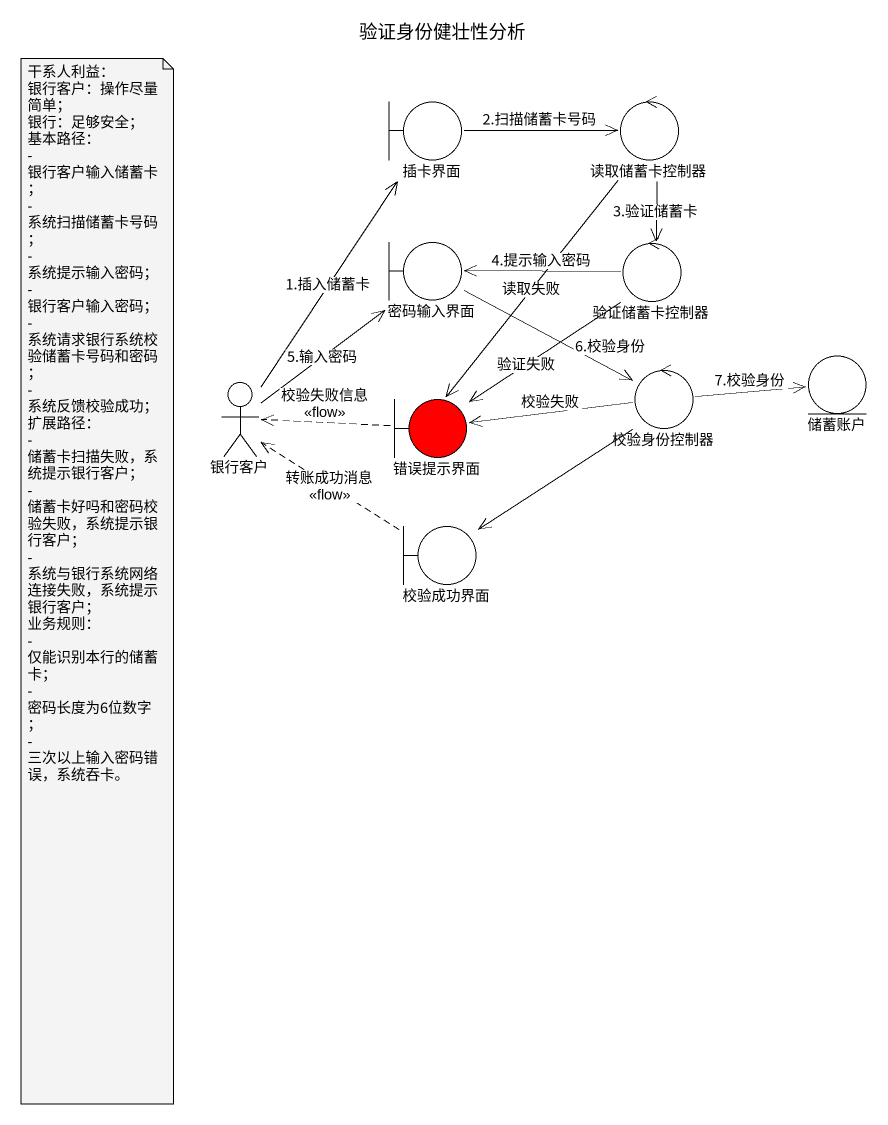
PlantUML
@startuml
title 验证身份健壮性分析
boundary 插卡界面
control 读取储蓄卡控制器
boundary 密码输入界面
control 验证储蓄卡控制器
actor 银行客户
boundary 错误提示界面 #FF0000
control 校验身份控制器
entity 储蓄账户
boundary 校验成功界面
插卡界面 -right-> 读取储蓄卡控制器 : 2.扫描储蓄卡号码
读取储蓄卡控制器 --> 验证储蓄卡控制器 : 3.验证储蓄卡
读取储蓄卡控制器 --> 错误提示界面 : 读取失败
密码输入界面 -right-> 校验身份控制器 : 6.校验身份
验证储蓄卡控制器 -left-> 密码输入界面 : 4.提示输入密码
验证储蓄卡控制器 --> 错误提示界面 : 验证失败
银行客户 -up-> 插卡界面 : 1.插入储蓄卡
银行客户 -up-> 密码输入界面 : 5.输入密码
错误提示界面 .left.> 银行客户 : 校验失败信息\n<<flow>>
校验身份控制器 -left-> 错误提示界面 : 校验失败
校验身份控制器 -right-> 储蓄账户 : 7.校验身份
校验身份控制器 --> 校验成功界面
校验成功界面 .left.> 银行客户 : 转账成功消息\n<<flow>>
note as N1
  干系人利益：
  银行客户：操作尽量简单；
  银行：足够安全；
  基本路径：
  - 银行客户输入储蓄卡；
  - 系统扫描储蓄卡号码；
  - 系统提示输入密码；
  - 银行客户输入密码；
  - 系统请求银行系统校验储蓄卡号码和密码；
  - 系统反馈校验成功；
  扩展路径：
  - 储蓄卡扫描失败，系统提示银行客户；
  - 储蓄卡好吗和密码校验失败，系统提示银行客户；
  - 系统与银行系统网络连接失败，系统提示银行客户；
  业务规则：
  - 仅能识别本行的储蓄卡；
  - 密码长度为6位数字；
  - 三次以上输入密码错误，系统吞卡。
end note
@enduml
